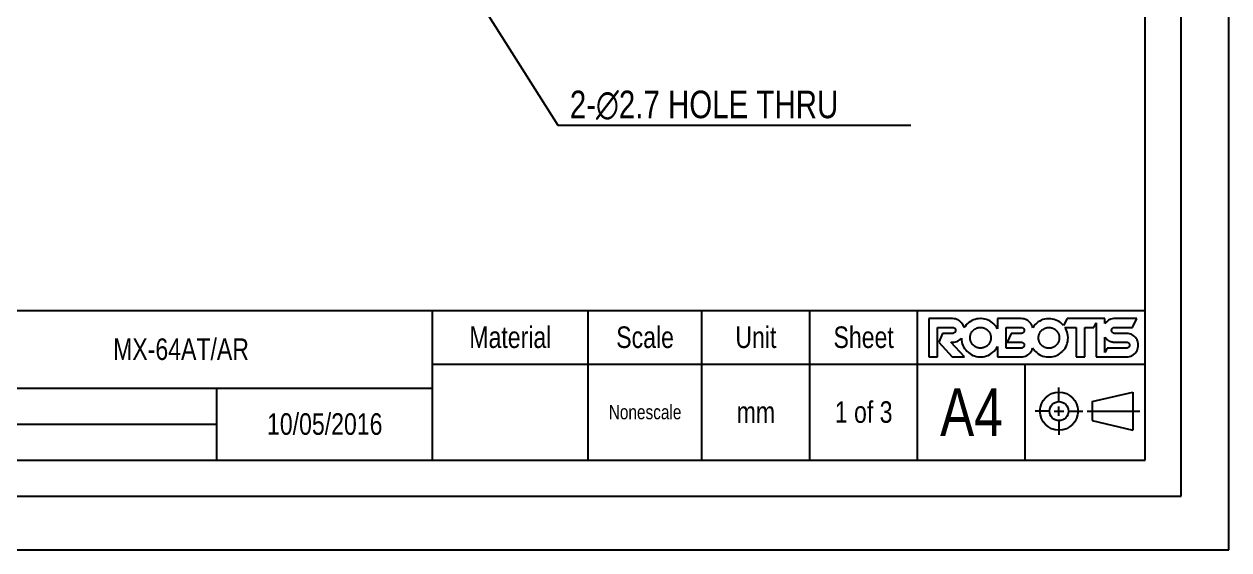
# Model space of a CAD drawing. Header units: millimetres. Extents: x 0 to 297, y 0 to 210.
# Drawn here: x 196.4 to 297, y 0 to 43.9 of the extents above; entities that cross this region are included whole.
import ezdxf

# ---------------------------------------------------------------- set-up
doc = ezdxf.new("R2010")
doc.units = ezdxf.units.MM
doc.header["$LTSCALE"] = 16.335
doc.layers.get('0').update_dxf_attribs({"linetype": 'CONTINUOUS'})
doc.styles.get("Standard").update_dxf_attribs({"font": 'txt', "width": 0.8})
doc.dimstyles.get("Standard").update_dxf_attribs({"dimtxt": 2.3, "dimasz": 2, "dimexe": 1, "dimexo": 0.5, "dimtad": 1, "dimdsep": 46, "dimtxsty": 'Standard', "dimblk": '_FILLED', "dimblk1": '_FILLED', "dimblk2": '_FILLED', "dimcen": 0.09, "dimadec": 0, "dimazin": 0, "dimtol": 1, "dimtp": 0.005, "dimtm": 0.005, "dimtfac": 1, "dimtofl": 0, "dimtmove": 0, "dimatfit": 3, "dimldrblk": '_FILLED', "dimfxl": 0, "dimtolj": 1, "dimarcsym": 0})

# ---------------------------------------------------------------- blocks, each defined once
blk = doc.blocks.new('*T14')
at = {"color": 0, "linetype": 'ByBlock', "lineweight": -2}
for p, q in [((0, 12.5), (101.5, 12.5)), ((0, 0), (0, 12.5)), ((42, 0), (42, 12.5)), ((55, 0), (55, 12.5)), ((64.5, 0), (64.5, 12.5)), ((73.5, 0), (73.5, 12.5)), ((82.5, 0), (82.5, 12.5)), ((101.5, 0), (101.5, 12.5)), ((42, 8), (101.5, 8)), ((91.5, 0), (91.5, 8)), ((0, 6), (42, 6)), ((24, 0), (24, 6)), ((0, 3), (24, 3)), ((0, 0), (101.5, 0))]:
    blk.add_line(p, q, dxfattribs=at)
at = {"color": 7, "linetype": 'Continuous', "char_height": 1.8, "attachment_point": 5}
for s, insert, width in [('Material', (48.5, 10.25), 12.88), ('Scale', (59.75, 10.25), 9.38), ('Unit', (69, 10.25), 8.88), ('Sheet', (78, 10.25), 8.88)]:
    blk.add_mtext(s, dxfattribs=dict(at, insert=insert, width=width))
at = {"color": 0, "linetype": 'Continuous', "insert": (21, 9.25), "char_height": 1.8, "width": 41.88, "attachment_point": 5, "line_spacing_factor": 0.9}
blk.add_mtext('MX-64AT/AR', dxfattribs=at)
at = {"color": 7, "linetype": 'Continuous', "attachment_point": 5, "line_spacing_factor": 0.9}
for s, insert, char_height, width in [('A4', (87, 4), 4, 8.88), ('Nonescale', (59.75, 4), 1.2, 9.38), ('mm', (69, 4), 1.8, 8.88), ('1 of 3', (78, 4), 1.8, 8.88), ('10/05/2016', (33, 3), 1.8, 17.88)]:
    blk.add_mtext(s, dxfattribs=dict(at, insert=insert, char_height=char_height, width=width))
blk = doc.blocks.new('_FILLED')
at = {"color": 0, "linetype": 'ByBlock'}
blk.add_solid([(0, 0), (-1, 0.125), (-1, -0.125)], dxfattribs=at)

msp = doc.modelspace()

# ---------------------------------------------------------------- linework, layer by layer
at = {"color": 7, "linetype": 'Continuous'}
for p, q in [((297, 0), (297, 210)), ((293, 4.5), (293, 203.5)), ((273.9297, 19.3148), (271.9452, 19.3148)), ((271.9452, 19.3148), (271.9452, 16.1212)), ((274.052, 19.3079), (273.9297, 19.3148)), ((274.1673, 19.2878), (274.052, 19.3079)), ((274.2764, 19.2545), (274.1673, 19.2878)), ((274.3801, 19.2081), (274.2764, 19.2545)), ((274.4786, 19.1485), (274.3801, 19.2081)), ((274.5725, 19.0748), (274.4786, 19.1485)), ((275.5359, 19.148), (275.4091, 19.075)), ((275.668, 19.2076), (275.5359, 19.148)), ((275.8056, 19.2541), (275.668, 19.2076)), ((275.949, 19.2875), (275.8056, 19.2541)), ((276.0992, 19.3079), (275.949, 19.2875)), ((276.2568, 19.3148), (276.0992, 19.3079)), ((276.3145, 19.3139), (276.2568, 19.3148)), ((276.4694, 19.3021), (276.3145, 19.3139)), ((276.6171, 19.277), (276.4694, 19.3021)), ((276.7583, 19.2388), (276.6171, 19.277)), ((276.8939, 19.1876), (276.7583, 19.2388)), ((277.0241, 19.1232), (276.8939, 19.1876)), ((277.1492, 19.0454), (277.0241, 19.1232)), ((279.6588, 19.3148), (277.6743, 19.3148)), ((277.6743, 19.3148), (277.6743, 18.4624)), ((279.7812, 19.3079), (279.6588, 19.3148)), ((279.8964, 19.2878), (279.7812, 19.3079)), ((280.0056, 19.2546), (279.8964, 19.2878)), ((280.0581, 19.233), (280.0056, 19.2546)), ((280.1093, 19.2082), (280.0581, 19.233)), ((280.2077, 19.1485), (280.1093, 19.2082)), ((280.3016, 19.0749), (280.2077, 19.1485)), ((281.3345, 19.1781), (281.2043, 19.1137)), ((281.4701, 19.2293), (281.3345, 19.1781)), ((281.6114, 19.2675), (281.4701, 19.2293)), ((281.7591, 19.2926), (281.6114, 19.2675)), ((281.9139, 19.3043), (281.7591, 19.2926)), ((281.9717, 19.3053), (281.9139, 19.3043)), ((282.1293, 19.2984), (281.9717, 19.3053)), ((282.2795, 19.278), (282.1293, 19.2984)), ((282.4229, 19.2446), (282.2795, 19.278)), ((282.5605, 19.1981), (282.4229, 19.2446)), ((282.6926, 19.1384), (282.5605, 19.1981)), ((282.8194, 19.0655), (282.6926, 19.1384)), ((283.494, 19.3164), (283.2004, 18.729)), ((285.9209, 19.3164), (283.494, 19.3164)), ((286.6505, 19.3171), (285.9209, 19.3171)), ((285.9209, 19.3171), (285.9209, 19.3164)), ((286.6505, 18.9008), (286.6505, 19.3171)), ((286.9452, 19.177), (286.8495, 19.1097)), ((287.0459, 19.2308), (286.9452, 19.177)), ((287.0983, 19.2527), (287.0459, 19.2308)), ((287.152, 19.2714), (287.0983, 19.2527)), ((287.2637, 19.2988), (287.152, 19.2714)), ((287.3821, 19.3132), (287.2637, 19.2988)), ((287.4517, 19.3154), (287.3821, 19.3132)), ((289.3225, 19.3154), (287.4517, 19.3154)), ((288.9574, 18.5854), (289.3225, 19.3154)), ((272.6746, 18.5852), (273.9301, 18.5852)), ((272.6746, 16.1212), (272.6746, 18.5852)), ((273.9301, 18.5852), (273.9511, 18.5844)), ((273.9511, 18.5844), (274.0091, 18.5734)), ((274.0091, 18.5734), (274.0359, 18.563)), ((274.0359, 18.563), (274.0613, 18.5493)), ((274.0614, 18.1174), (274.036, 18.1037)), ((274.0613, 18.5493), (274.108, 18.512)), ((274.108, 18.1547), (274.0614, 18.1174)), ((274.108, 18.512), (274.1453, 18.4651)), ((274.1453, 18.2016), (274.108, 18.1547)), ((274.1453, 18.4651), (274.159, 18.4396)), ((274.159, 18.2271), (274.1453, 18.2016)), ((274.159, 18.4396), (274.1695, 18.4126)), ((274.1695, 18.254), (274.159, 18.2271)), ((274.1695, 18.4126), (274.1805, 18.3544)), ((274.1805, 18.3122), (274.1695, 18.254)), ((274.1805, 18.3544), (274.1812, 18.3333)), ((274.1812, 18.3333), (274.1805, 18.3122)), ((274.6232, 19.0271), (274.5725, 19.0748)), ((274.6871, 18.9575), (274.6232, 19.0271)), ((274.7574, 18.8628), (274.6871, 18.9575)), ((274.8141, 18.7631), (274.7574, 18.8628)), ((274.8577, 18.6579), (274.8141, 18.7631)), ((274.8883, 18.5469), (274.8577, 18.6579)), ((274.9732, 18.6704), (274.8883, 18.5469)), ((275.072, 18.7888), (274.9732, 18.6704)), ((275.1277, 18.847), (275.072, 18.7888)), ((275.1691, 18.8872), (275.1277, 18.847)), ((275.287, 18.9884), (275.1691, 18.8872)), ((275.4091, 19.075), (275.287, 18.9884)), ((275.4749, 18.0989), (275.4934, 18.1341)), ((275.4934, 18.1341), (275.5138, 18.1686)), ((275.5138, 18.1686), (275.536, 18.2024)), ((275.536, 18.2024), (275.5602, 18.2356)), ((275.5602, 18.2356), (275.5865, 18.2683)), ((275.5865, 18.2683), (275.6147, 18.3003)), ((275.6147, 18.3003), (275.6452, 18.3319)), ((275.6452, 18.3319), (275.6607, 18.3469)), ((275.6607, 18.3469), (275.693, 18.3763)), ((275.693, 18.3763), (275.7258, 18.4036)), ((275.7258, 18.4036), (275.7592, 18.4287)), ((275.7592, 18.4287), (275.7931, 18.4519)), ((275.7931, 18.4519), (275.8276, 18.4732)), ((275.8276, 18.4732), (275.8628, 18.4925)), ((275.8628, 18.4925), (275.8986, 18.51)), ((275.8986, 18.51), (275.9351, 18.5256)), ((275.9351, 18.5256), (275.9723, 18.5395)), ((275.9723, 18.5395), (276.0103, 18.5515)), ((276.0103, 18.5515), (276.0491, 18.5617)), ((276.0491, 18.5617), (276.0887, 18.5701)), ((276.0887, 18.5701), (276.1292, 18.5766)), ((276.1292, 18.5766), (276.1707, 18.5814)), ((276.1707, 18.5814), (276.2132, 18.5842)), ((276.2132, 18.5842), (276.2568, 18.5852)), ((276.2568, 18.5852), (276.2816, 18.5849)), ((276.2816, 18.5849), (276.3251, 18.5829)), ((276.3251, 18.5829), (276.3674, 18.579)), ((276.3674, 18.579), (276.4087, 18.5732)), ((276.4087, 18.5732), (276.4489, 18.5656)), ((276.4489, 18.5656), (276.4882, 18.5563)), ((276.4882, 18.5563), (276.5267, 18.5451)), ((276.5267, 18.5451), (276.5643, 18.5322)), ((276.5643, 18.5322), (276.6011, 18.5175)), ((276.6011, 18.5175), (276.6372, 18.5009)), ((276.6372, 18.5009), (276.6725, 18.4825)), ((276.6725, 18.4825), (276.7071, 18.4623)), ((276.7071, 18.4623), (276.7411, 18.4402)), ((276.7411, 18.4402), (276.7744, 18.4162)), ((276.7744, 18.4162), (276.8071, 18.3901)), ((276.8071, 18.3901), (276.8392, 18.3621)), ((276.8392, 18.3621), (276.8708, 18.3319)), ((276.8708, 18.3319), (276.901, 18.3003)), ((276.901, 18.3003), (276.929, 18.2681)), ((276.929, 18.2681), (276.9551, 18.2354)), ((276.9551, 18.2354), (276.9791, 18.2021)), ((276.9791, 18.2021), (277.0012, 18.1682)), ((277.0012, 18.1682), (277.0214, 18.1335)), ((277.0214, 18.1335), (277.0398, 18.0982)), ((277.2697, 18.9536), (277.1492, 19.0454)), ((277.386, 18.847), (277.2697, 18.9536)), ((277.4053, 18.8274), (277.386, 18.847)), ((277.5091, 18.7106), (277.4053, 18.8274)), ((277.5985, 18.5891), (277.5091, 18.7106)), ((277.6743, 18.4624), (277.5985, 18.5891)), ((278.4038, 18.5852), (279.6592, 18.5852)), ((278.4038, 16.8507), (278.4038, 18.5852)), ((279.6592, 18.5852), (279.6647, 18.5851)), ((279.6647, 18.5851), (279.6872, 18.5838)), ((279.6872, 18.5838), (279.7087, 18.5808)), ((279.7087, 18.5808), (279.7293, 18.5761)), ((279.7293, 18.5761), (279.749, 18.5697)), ((279.749, 18.5697), (279.7586, 18.5659)), ((279.7586, 18.5659), (279.768, 18.5617)), ((279.768, 18.5617), (279.7863, 18.5519)), ((279.7862, 18.1147), (279.768, 18.105)), ((279.8038, 18.1262), (279.7862, 18.1147)), ((279.7863, 18.5519), (279.8038, 18.5404)), ((279.8038, 18.5404), (279.8208, 18.5272)), ((279.8208, 18.1395), (279.8038, 18.1262)), ((279.8208, 18.5272), (279.8372, 18.512)), ((279.8372, 18.1547), (279.8208, 18.1395)), ((279.8372, 18.512), (279.8524, 18.4955)), ((279.8524, 18.1712), (279.8372, 18.1547)), ((279.8524, 18.4955), (279.8656, 18.4784)), ((279.8656, 18.1883), (279.8524, 18.1712)), ((279.8656, 18.4784), (279.8771, 18.4607)), ((279.8771, 18.206), (279.8656, 18.1883)), ((279.8771, 18.4607), (279.8868, 18.4423)), ((279.8868, 18.2244), (279.8771, 18.206)), ((279.8868, 18.4423), (279.891, 18.4329)), ((279.8911, 18.2338), (279.8868, 18.2244)), ((279.891, 18.4329), (279.8948, 18.4232)), ((279.8949, 18.2435), (279.8911, 18.2338)), ((279.8948, 18.4232), (279.9012, 18.4033)), ((279.9012, 18.2633), (279.8949, 18.2435)), ((279.9012, 18.4033), (279.9059, 18.3826)), ((279.9059, 18.284), (279.9012, 18.2633)), ((279.9059, 18.3826), (279.9089, 18.361)), ((279.9089, 18.3056), (279.9059, 18.284)), ((279.9089, 18.361), (279.9102, 18.3384)), ((279.9102, 18.3282), (279.9089, 18.3056)), ((279.9102, 18.3384), (279.9103, 18.3333)), ((279.9103, 18.3333), (279.9102, 18.3282)), ((280.3523, 19.0273), (280.3016, 19.0749)), ((280.4096, 18.9653), (280.3523, 19.0273)), ((280.4811, 18.871), (280.4096, 18.9653)), ((280.5389, 18.7716), (280.4811, 18.871)), ((280.5836, 18.6668), (280.5389, 18.7716)), ((280.6152, 18.5563), (280.5836, 18.6668)), ((280.7029, 18.68), (280.6152, 18.5563)), ((280.8041, 18.7979), (280.7029, 18.68)), ((280.8425, 18.8375), (280.8041, 18.7979)), ((280.9587, 18.9441), (280.8425, 18.8375)), ((281.0792, 19.0359), (280.9587, 18.9441)), ((281.2043, 19.1137), (281.0792, 19.0359)), ((281.1898, 18.0894), (281.2083, 18.1246)), ((281.2083, 18.1246), (281.2286, 18.1591)), ((281.2286, 18.1591), (281.2509, 18.193)), ((281.2509, 18.193), (281.2751, 18.2262)), ((281.2751, 18.2262), (281.3013, 18.2589)), ((281.3013, 18.2589), (281.3295, 18.2909)), ((281.3295, 18.2909), (281.3599, 18.3224)), ((281.3599, 18.3224), (281.3754, 18.3375)), ((281.3754, 18.3375), (281.4077, 18.3668)), ((281.4077, 18.3668), (281.4405, 18.3941)), ((281.4405, 18.3941), (281.4739, 18.4192)), ((281.4739, 18.4192), (281.5078, 18.4424)), ((281.5078, 18.4424), (281.5424, 18.4637)), ((281.5424, 18.4637), (281.5775, 18.483)), ((281.5775, 18.483), (281.6133, 18.5005)), ((281.6133, 18.5005), (281.6499, 18.5161)), ((281.6499, 18.5161), (281.6871, 18.53)), ((281.6871, 18.53), (281.7251, 18.542)), ((281.7251, 18.542), (281.7639, 18.5522)), ((281.7639, 18.5522), (281.8036, 18.5606)), ((281.8036, 18.5606), (281.8441, 18.5671)), ((281.8441, 18.5671), (281.8856, 18.5719)), ((281.8856, 18.5719), (281.9281, 18.5747)), ((281.9281, 18.5747), (281.9717, 18.5757)), ((281.9717, 18.5757), (281.9964, 18.5754)), ((281.9964, 18.5754), (282.0399, 18.5734)), ((282.0399, 18.5734), (282.0822, 18.5695)), ((282.0822, 18.5695), (282.1235, 18.5637)), ((282.1235, 18.5637), (282.1637, 18.5562)), ((282.1637, 18.5562), (282.2031, 18.5468)), ((282.2031, 18.5468), (282.2415, 18.5357)), ((282.2415, 18.5357), (282.2791, 18.5227)), ((282.2791, 18.5227), (282.316, 18.508)), ((282.316, 18.508), (282.352, 18.4914)), ((282.352, 18.4914), (282.3873, 18.4731)), ((282.3873, 18.4731), (282.422, 18.4529)), ((282.422, 18.4529), (282.4559, 18.4308)), ((282.4559, 18.4308), (282.4892, 18.4067)), ((282.4892, 18.4067), (282.522, 18.3807)), ((282.522, 18.3807), (282.5541, 18.3526)), ((282.5541, 18.3526), (282.5857, 18.3224)), ((282.5857, 18.3224), (282.6159, 18.2908)), ((282.6159, 18.2908), (282.6439, 18.2586)), ((282.6439, 18.2586), (282.67, 18.2259)), ((282.67, 18.2259), (282.694, 18.1925)), ((282.694, 18.1925), (282.7161, 18.1585)), ((282.7161, 18.1585), (282.7364, 18.1239)), ((282.7364, 18.1239), (282.7547, 18.0885)), ((282.9415, 18.9788), (282.8194, 19.0655)), ((283.0594, 18.8777), (282.9415, 18.9788)), ((283.1008, 18.8375), (283.0594, 18.8777)), ((283.2004, 18.729), (283.1008, 18.8375)), ((283.3084, 18.587), (284.2501, 18.587)), ((283.3846, 18.4612), (283.3084, 18.587)), ((283.4476, 18.3304), (283.3846, 18.4612)), ((283.4973, 18.1942), (283.4476, 18.3304)), ((283.534, 18.0522), (283.4973, 18.1942)), ((284.2501, 18.587), (284.2501, 16.123)), ((284.9808, 18.587), (285.7321, 18.587)), ((284.9808, 16.123), (284.9808, 18.587)), ((285.7321, 18.587), (285.9209, 18.965)), ((285.9209, 18.965), (285.9209, 16.1236)), ((286.6833, 18.9439), (286.6505, 18.9008)), ((286.7581, 19.028), (286.6833, 18.9439)), ((286.8495, 19.1097), (286.7581, 19.028)), ((287.2006, 18.3346), (287.2013, 18.3551)), ((287.2013, 18.3137), (287.2006, 18.3346)), ((287.2013, 18.3551), (287.2123, 18.4132)), ((287.2123, 18.2556), (287.2013, 18.3137)), ((287.2123, 18.4132), (287.2227, 18.4402)), ((287.2227, 18.2287), (287.2123, 18.2556)), ((287.2227, 18.4402), (287.2363, 18.4657)), ((287.2364, 18.2032), (287.2227, 18.2287)), ((287.2363, 18.4657), (287.2736, 18.5125)), ((287.2736, 18.1566), (287.2364, 18.2032)), ((287.2736, 18.5125), (287.3203, 18.5497)), ((287.3203, 18.1193), (287.2736, 18.1566)), ((287.3203, 18.5497), (287.3458, 18.5633)), ((287.3457, 18.1057), (287.3203, 18.1193)), ((287.3458, 18.5633), (287.3727, 18.5737)), ((287.3727, 18.5737), (287.431, 18.5847)), ((287.431, 18.5847), (287.4517, 18.5854)), ((287.4517, 18.5854), (288.9574, 18.5854)), ((273.0858, 18.0814), (272.7664, 17.353)), ((272.7664, 17.353), (273.8978, 16.1212)), ((273.9301, 18.0814), (273.0858, 18.0814)), ((273.7665, 17.353), (273.9307, 17.352)), ((274.9109, 16.1212), (273.7665, 17.353)), ((273.9513, 18.0822), (273.9301, 18.0814)), ((273.9307, 17.352), (274.0529, 17.3588)), ((274.0092, 18.0932), (273.9513, 18.0822)), ((274.036, 18.1037), (274.0092, 18.0932)), ((274.0529, 17.3588), (274.168, 17.379)), ((274.168, 17.379), (274.277, 17.4122)), ((274.277, 17.4122), (274.3295, 17.4338)), ((274.3295, 17.4338), (274.3806, 17.4586)), ((274.3806, 17.4586), (274.479, 17.5183)), ((274.479, 17.5183), (274.5728, 17.592)), ((274.5728, 17.592), (274.6234, 17.6396)), ((274.6234, 17.6396), (274.6608, 17.6807)), ((274.6608, 17.6807), (274.6614, 17.6607)), ((274.6614, 17.6607), (274.6732, 17.5055)), ((274.6732, 17.5055), (274.6982, 17.3576)), ((274.6982, 17.3576), (274.7364, 17.2162)), ((274.7364, 17.2162), (274.7875, 17.0806)), ((275.3895, 17.7179), (275.3899, 17.7452)), ((275.3899, 17.6905), (275.3895, 17.7179)), ((275.3899, 17.7452), (275.392, 17.7884)), ((275.392, 17.6474), (275.3899, 17.6905)), ((275.392, 17.7884), (275.396, 17.8304)), ((275.3961, 17.6053), (275.392, 17.6474)), ((275.396, 17.8304), (275.4019, 17.8715)), ((275.4019, 17.5643), (275.3961, 17.6053)), ((275.4019, 17.8715), (275.4096, 17.9115)), ((275.4096, 17.5242), (275.4019, 17.5643)), ((275.4096, 17.9115), (275.419, 17.9506)), ((275.4191, 17.4851), (275.4096, 17.5242)), ((275.419, 17.9506), (275.4303, 17.9889)), ((275.4303, 17.4468), (275.4191, 17.4851)), ((275.4303, 17.9889), (275.4434, 18.0263)), ((275.4434, 17.4094), (275.4303, 17.4468)), ((275.4434, 18.0263), (275.4506, 18.0447)), ((275.4506, 17.391), (275.4434, 17.4094)), ((275.4506, 18.0447), (275.4582, 18.063)), ((275.4583, 17.3728), (275.4506, 17.391)), ((275.4582, 18.063), (275.4749, 18.0989)), ((275.4749, 17.3369), (275.4583, 17.3728)), ((275.4934, 17.3017), (275.4749, 17.3369)), ((275.5138, 17.2672), (275.4934, 17.3017)), ((275.5361, 17.2334), (275.5138, 17.2672)), ((275.5603, 17.2002), (275.5361, 17.2334)), ((275.5865, 17.1676), (275.5603, 17.2002)), ((275.6148, 17.1356), (275.5865, 17.1676)), ((275.6452, 17.1041), (275.6148, 17.1356)), ((275.6607, 17.089), (275.6452, 17.1041)), ((276.8708, 17.1041), (276.8392, 17.0739)), ((276.9009, 17.1356), (276.8708, 17.1041)), ((276.929, 17.1677), (276.9009, 17.1356)), ((276.955, 17.2004), (276.929, 17.1677)), ((276.9791, 17.2337), (276.955, 17.2004)), ((277.0012, 17.2676), (276.9791, 17.2337)), ((277.0214, 17.3022), (277.0012, 17.2676)), ((277.0397, 17.3375), (277.0214, 17.3022)), ((277.0563, 17.3736), (277.0397, 17.3375)), ((277.0398, 18.0982), (277.0563, 18.0622)), ((277.0563, 18.0622), (277.0711, 18.0254)), ((277.071, 17.4104), (277.0563, 17.3736)), ((277.084, 17.448), (277.071, 17.4104)), ((277.0711, 18.0254), (277.084, 17.9877)), ((277.084, 17.9877), (277.0951, 17.9493)), ((277.0951, 17.4864), (277.084, 17.448)), ((277.0951, 17.9493), (277.1045, 17.91)), ((277.1045, 17.5257), (277.0951, 17.4864)), ((277.1045, 17.91), (277.1121, 17.8697)), ((277.112, 17.566), (277.1045, 17.5257)), ((277.1178, 17.6073), (277.112, 17.566)), ((277.1121, 17.8697), (277.1178, 17.8284)), ((277.1178, 17.8284), (277.1217, 17.7861)), ((277.1217, 17.6496), (277.1178, 17.6073)), ((277.1217, 17.7861), (277.1237, 17.7427)), ((277.1237, 17.6931), (277.1217, 17.6496)), ((277.1237, 17.7427), (277.124, 17.7179)), ((277.124, 17.7179), (277.1237, 17.6931)), ((278.815, 18.0814), (278.4955, 17.352)), ((278.4955, 17.352), (279.6592, 17.352)), ((279.6592, 18.0814), (278.815, 18.0814)), ((279.6647, 18.0815), (279.6592, 18.0814)), ((279.6592, 17.352), (279.6642, 17.352)), ((279.6642, 17.352), (279.6868, 17.3507)), ((279.6872, 18.0828), (279.6647, 18.0815)), ((279.6868, 17.3507), (279.7084, 17.3477)), ((279.7087, 18.0858), (279.6872, 18.0828)), ((279.7084, 17.3477), (279.729, 17.343)), ((279.7292, 18.0905), (279.7087, 18.0858)), ((279.729, 17.343), (279.7488, 17.3367)), ((279.749, 18.0969), (279.7292, 18.0905)), ((279.7488, 17.3367), (279.7584, 17.3329)), ((279.7586, 18.1007), (279.749, 18.0969)), ((279.7584, 17.3329), (279.7678, 17.3287)), ((279.768, 18.105), (279.7586, 18.1007)), ((279.7678, 17.3287), (279.7861, 17.3189)), ((279.7861, 17.3189), (279.8038, 17.3075)), ((279.8038, 17.3075), (279.8208, 17.2943)), ((279.8208, 17.2943), (279.8372, 17.2791)), ((279.8372, 17.2791), (279.8524, 17.2627)), ((279.8524, 17.2627), (279.8656, 17.2457)), ((279.8656, 17.2457), (279.8771, 17.2281)), ((279.8771, 17.2281), (279.8868, 17.2098)), ((279.8868, 17.2098), (279.891, 17.2004)), ((279.891, 17.2004), (279.8949, 17.1908)), ((279.8949, 17.1908), (279.9012, 17.171)), ((279.9012, 17.171), (279.9059, 17.1504)), ((279.9059, 17.1504), (279.9089, 17.1289)), ((279.9089, 17.1289), (279.9102, 17.1064)), ((279.9102, 17.1064), (279.9103, 17.1013)), ((281.1044, 17.7085), (281.1048, 17.7356)), ((281.1048, 17.6811), (281.1044, 17.7085)), ((281.1048, 17.7356), (281.1069, 17.7788)), ((281.1069, 17.6379), (281.1048, 17.6811)), ((281.1069, 17.7788), (281.1109, 17.8209)), ((281.111, 17.5958), (281.1069, 17.6379)), ((281.1109, 17.8209), (281.1168, 17.8619)), ((281.1168, 17.5547), (281.111, 17.5958)), ((281.1168, 17.8619), (281.1244, 17.902)), ((281.1245, 17.5147), (281.1168, 17.5547)), ((281.1244, 17.902), (281.1339, 17.9411)), ((281.134, 17.4755), (281.1245, 17.5147)), ((281.1339, 17.9411), (281.1452, 17.9794)), ((281.1452, 17.4373), (281.134, 17.4755)), ((281.1452, 17.9794), (281.1582, 18.0168)), ((281.1583, 17.3998), (281.1452, 17.4373)), ((281.1582, 18.0168), (281.1731, 18.0535)), ((281.1732, 17.3632), (281.1583, 17.3998)), ((281.1731, 18.0535), (281.1898, 18.0894)), ((281.1898, 17.3273), (281.1732, 17.3632)), ((281.2083, 17.2921), (281.1898, 17.3273)), ((281.2287, 17.2576), (281.2083, 17.2921)), ((281.2509, 17.2238), (281.2287, 17.2576)), ((281.2751, 17.1906), (281.2509, 17.2238)), ((281.3013, 17.1581), (281.2751, 17.1906)), ((281.3296, 17.126), (281.3013, 17.1581)), ((281.3599, 17.0946), (281.3296, 17.126)), ((282.6158, 17.1261), (282.5857, 17.0946)), ((282.6439, 17.1583), (282.6158, 17.1261)), ((282.6699, 17.191), (282.6439, 17.1583)), ((282.694, 17.2243), (282.6699, 17.191)), ((282.7161, 17.2583), (282.694, 17.2243)), ((282.7363, 17.2929), (282.7161, 17.2583)), ((282.7547, 17.3282), (282.7363, 17.2929)), ((282.7547, 18.0885), (282.7713, 18.0524)), ((282.7712, 17.3643), (282.7547, 17.3282)), ((282.7859, 17.4011), (282.7712, 17.3643)), ((282.7713, 18.0524), (282.786, 18.0156)), ((282.7989, 17.4387), (282.7859, 17.4011)), ((282.786, 18.0156), (282.799, 17.9779)), ((282.81, 17.4772), (282.7989, 17.4387)), ((282.799, 17.9779), (282.8101, 17.9395)), ((282.8194, 17.5165), (282.81, 17.4772)), ((282.8101, 17.9395), (282.8194, 17.9001)), ((282.8194, 17.9001), (282.827, 17.8598)), ((282.827, 17.5568), (282.8194, 17.5165)), ((282.827, 17.8598), (282.8327, 17.8186)), ((282.8327, 17.5981), (282.827, 17.5568)), ((282.8327, 17.8186), (282.8366, 17.7763)), ((282.8366, 17.6404), (282.8327, 17.5981)), ((282.8366, 17.7763), (282.8386, 17.7329)), ((282.8386, 17.6838), (282.8366, 17.6404)), ((282.8386, 17.7329), (282.8389, 17.7085)), ((282.8389, 17.7085), (282.8386, 17.6838)), ((283.4015, 16.9874), (283.4611, 17.1196)), ((283.4611, 17.1196), (283.5076, 17.2571)), ((283.5076, 17.2571), (283.5411, 17.4006)), ((283.5576, 17.9038), (283.534, 18.0522)), ((283.5411, 17.4006), (283.5614, 17.5508)), ((283.5679, 17.7481), (283.5576, 17.9038)), ((283.5614, 17.5508), (283.5683, 17.7085)), ((283.5683, 17.7085), (283.5679, 17.7481)), ((286.6505, 17.7682), (286.6727, 17.7386)), ((286.6505, 16.4825), (286.6505, 17.7682)), ((286.6727, 17.7386), (286.7009, 17.7035)), ((286.7009, 17.7035), (286.7293, 17.6711)), ((286.7293, 17.6711), (286.7581, 17.641)), ((286.7581, 17.641), (286.7917, 17.6088)), ((286.7917, 17.6088), (286.8258, 17.5787)), ((286.8258, 17.5787), (286.8605, 17.5507)), ((286.8605, 17.5507), (286.8958, 17.5246)), ((286.8958, 17.5246), (286.9316, 17.5005)), ((286.9316, 17.5005), (286.9681, 17.4783)), ((286.9681, 17.4783), (287.0053, 17.458)), ((287.0053, 17.458), (287.0431, 17.4395)), ((287.0431, 17.4395), (287.0817, 17.4228)), ((287.0817, 17.4228), (287.1211, 17.408)), ((287.1211, 17.408), (287.1612, 17.3949)), ((287.1612, 17.3949), (287.2021, 17.3836)), ((287.2021, 17.3836), (287.2439, 17.3741)), ((287.2439, 17.3741), (287.2866, 17.3663)), ((287.2866, 17.3663), (287.3303, 17.3604)), ((287.3303, 17.3604), (287.375, 17.3563)), ((287.3726, 18.0953), (287.3457, 18.1057)), ((287.4308, 18.0843), (287.3726, 18.0953)), ((287.375, 17.3563), (287.4208, 17.3541)), ((287.4208, 17.3541), (287.4517, 17.3537)), ((287.4517, 18.0835), (287.4308, 18.0843)), ((288.4554, 18.0835), (287.4517, 18.0835)), ((287.4517, 17.3537), (288.4554, 17.3537)), ((288.5777, 18.0767), (288.4554, 18.0835)), ((288.4554, 17.3537), (288.4775, 17.3529)), ((288.4775, 17.3529), (288.4999, 17.3502)), ((288.4999, 17.3502), (288.5213, 17.3457)), ((288.5213, 17.3457), (288.5418, 17.3394)), ((288.5418, 17.3394), (288.5615, 17.3314)), ((288.5615, 17.3314), (288.5804, 17.3215)), ((288.693, 18.0565), (288.5777, 18.0767)), ((288.5804, 17.3215), (288.5987, 17.3099)), ((288.5987, 17.3099), (288.6162, 17.2963)), ((288.6162, 17.2963), (288.6332, 17.2807)), ((288.6332, 17.2807), (288.6488, 17.2638)), ((288.6488, 17.2638), (288.6623, 17.2462)), ((288.6623, 17.2462), (288.6739, 17.228)), ((288.6739, 17.228), (288.6837, 17.2091)), ((288.6837, 17.2091), (288.6917, 17.1894)), ((288.6917, 17.1894), (288.698, 17.1689)), ((288.8022, 18.0233), (288.693, 18.0565)), ((288.698, 17.1689), (288.7025, 17.1475)), ((288.7025, 17.1475), (288.7051, 17.125)), ((288.7051, 17.125), (288.706, 17.1027)), ((288.8547, 18.0017), (288.8022, 18.0233)), ((288.906, 17.9769), (288.8547, 18.0017)), ((289.0045, 17.9172), (288.906, 17.9769)), ((289.0985, 17.8435), (289.0045, 17.9172)), ((289.1489, 17.7962), (289.0985, 17.8435)), ((289.196, 17.7459), (289.1489, 17.7962)), ((289.2697, 17.6519), (289.196, 17.7459)), ((289.3294, 17.5534), (289.2697, 17.6519)), ((289.3758, 17.4496), (289.3294, 17.5534)), ((289.4091, 17.3404), (289.3758, 17.4496)), ((289.4292, 17.2251), (289.4091, 17.3404)), ((289.4361, 17.1027), (289.4292, 17.2251)), ((271.9452, 16.1212), (272.6746, 16.1212)), ((273.8978, 16.1212), (274.9109, 16.1212)), ((274.7875, 17.0806), (274.8519, 16.9505)), ((274.8519, 16.9505), (274.9296, 16.8254)), ((274.9296, 16.8254), (275.0212, 16.705)), ((275.0212, 16.705), (275.1277, 16.5888)), ((275.1277, 16.5888), (275.244, 16.4822)), ((275.244, 16.4822), (275.3644, 16.3905)), ((275.3644, 16.3905), (275.4895, 16.3127)), ((275.4895, 16.3127), (275.6196, 16.2483)), ((275.6196, 16.2483), (275.7552, 16.1971)), ((275.693, 17.0596), (275.6607, 17.089)), ((275.7258, 17.0324), (275.693, 17.0596)), ((275.7592, 17.0072), (275.7258, 17.0324)), ((275.7552, 16.1971), (275.8965, 16.159)), ((275.7931, 16.984), (275.7592, 17.0072)), ((275.8277, 16.9627), (275.7931, 16.984)), ((275.8628, 16.9434), (275.8277, 16.9627)), ((275.8986, 16.9259), (275.8628, 16.9434)), ((275.8965, 16.159), (276.0442, 16.1339)), ((275.9351, 16.9102), (275.8986, 16.9259)), ((275.9724, 16.8964), (275.9351, 16.9102)), ((276.0104, 16.8844), (275.9724, 16.8964)), ((276.0491, 16.8742), (276.0104, 16.8844)), ((276.0442, 16.1339), (276.1991, 16.1221)), ((276.0888, 16.8658), (276.0491, 16.8742)), ((276.1293, 16.8592), (276.0888, 16.8658)), ((276.1708, 16.8545), (276.1293, 16.8592)), ((276.2133, 16.8517), (276.1708, 16.8545)), ((276.1991, 16.1221), (276.2568, 16.1212)), ((276.2568, 16.8507), (276.2133, 16.8517)), ((276.2816, 16.851), (276.2568, 16.8507)), ((276.2568, 16.1212), (276.3145, 16.1221)), ((276.3251, 16.853), (276.2816, 16.851)), ((276.3145, 16.1221), (276.4694, 16.1339)), ((276.3674, 16.8569), (276.3251, 16.853)), ((276.4086, 16.8627), (276.3674, 16.8569)), ((276.4489, 16.8702), (276.4086, 16.8627)), ((276.4882, 16.8796), (276.4489, 16.8702)), ((276.4694, 16.1339), (276.6171, 16.159)), ((276.5266, 16.8908), (276.4882, 16.8796)), ((276.5642, 16.9037), (276.5266, 16.8908)), ((276.6011, 16.9184), (276.5642, 16.9037)), ((276.6371, 16.935), (276.6011, 16.9184)), ((276.6171, 16.159), (276.7584, 16.1971)), ((276.6725, 16.9534), (276.6371, 16.935)), ((276.7071, 16.9736), (276.6725, 16.9534)), ((276.741, 16.9957), (276.7071, 16.9736)), ((276.7743, 17.0198), (276.741, 16.9957)), ((276.7584, 16.1971), (276.894, 16.2483)), ((276.8071, 17.0458), (276.7743, 17.0198)), ((276.8392, 17.0739), (276.8071, 17.0458)), ((276.894, 16.2483), (277.0242, 16.3127)), ((277.0242, 16.3127), (277.1492, 16.3905)), ((277.1492, 16.3905), (277.2697, 16.4822)), ((277.2697, 16.4822), (277.386, 16.5888)), ((277.386, 16.5888), (277.4052, 16.6083)), ((277.4052, 16.6083), (277.509, 16.7252)), ((277.509, 16.7252), (277.5985, 16.8469)), ((277.5985, 16.8469), (277.6743, 16.9736)), ((277.6743, 16.9736), (277.6743, 16.1212)), ((277.6743, 16.1212), (279.6588, 16.1212)), ((279.6592, 16.8507), (278.4038, 16.8507)), ((279.6588, 16.1212), (279.7812, 16.128)), ((279.6642, 16.8507), (279.6592, 16.8507)), ((279.6868, 16.852), (279.6642, 16.8507)), ((279.7084, 16.855), (279.6868, 16.852)), ((279.729, 16.8597), (279.7084, 16.855)), ((279.7488, 16.866), (279.729, 16.8597)), ((279.7584, 16.8698), (279.7488, 16.866)), ((279.7678, 16.874), (279.7584, 16.8698)), ((279.7861, 16.8838), (279.7678, 16.874)), ((279.7812, 16.128), (279.8965, 16.1482)), ((279.8038, 16.8952), (279.7861, 16.8838)), ((279.8208, 16.9084), (279.8038, 16.8952)), ((279.8372, 16.9236), (279.8208, 16.9084)), ((279.8524, 16.94), (279.8372, 16.9236)), ((279.8656, 16.957), (279.8524, 16.94)), ((279.8771, 16.9746), (279.8656, 16.957)), ((279.8868, 16.9929), (279.8771, 16.9746)), ((279.8911, 17.0023), (279.8868, 16.9929)), ((279.8949, 17.0119), (279.8911, 17.0023)), ((279.9012, 17.0317), (279.8949, 17.0119)), ((279.8965, 16.1482), (280.0057, 16.1814)), ((279.9059, 17.0523), (279.9012, 17.0317)), ((279.9089, 17.0738), (279.9059, 17.0523)), ((279.9102, 17.0963), (279.9089, 17.0738)), ((279.9103, 17.1013), (279.9102, 17.0963)), ((280.0057, 16.1814), (280.0582, 16.2029)), ((280.0582, 16.2029), (280.1094, 16.2278)), ((280.1094, 16.2278), (280.2078, 16.2874)), ((280.2078, 16.2874), (280.3017, 16.361)), ((280.3017, 16.361), (280.3523, 16.4085)), ((280.3523, 16.4085), (280.3997, 16.4591)), ((280.3997, 16.4591), (280.4729, 16.5528)), ((280.4729, 16.5528), (280.5323, 16.6516)), ((280.5323, 16.6516), (280.5786, 16.7558)), ((280.5786, 16.7558), (280.6119, 16.8659)), ((280.6119, 16.8659), (280.6537, 16.8033)), ((280.6537, 16.8033), (280.6989, 16.742)), ((280.6989, 16.742), (280.7996, 16.6237)), ((280.7996, 16.6237), (280.8425, 16.5793)), ((280.8425, 16.5793), (280.9587, 16.4728)), ((280.9587, 16.4728), (281.0792, 16.381)), ((281.0792, 16.381), (281.2042, 16.3033)), ((281.2042, 16.3033), (281.3344, 16.2389)), ((281.3344, 16.2389), (281.47, 16.1877)), ((281.3755, 17.0795), (281.3599, 17.0946)), ((281.4078, 17.0501), (281.3755, 17.0795)), ((281.4406, 17.0228), (281.4078, 17.0501)), ((281.474, 16.9977), (281.4406, 17.0228)), ((281.47, 16.1877), (281.6113, 16.1495)), ((281.5079, 16.9745), (281.474, 16.9977)), ((281.5425, 16.9532), (281.5079, 16.9745)), ((281.5776, 16.9339), (281.5425, 16.9532)), ((281.6134, 16.9164), (281.5776, 16.9339)), ((281.6113, 16.1495), (281.759, 16.1244)), ((281.6499, 16.9007), (281.6134, 16.9164)), ((281.6872, 16.8869), (281.6499, 16.9007)), ((281.7252, 16.8749), (281.6872, 16.8869)), ((281.764, 16.8647), (281.7252, 16.8749)), ((281.759, 16.1244), (281.9139, 16.1127)), ((281.8036, 16.8563), (281.764, 16.8647)), ((281.8441, 16.8497), (281.8036, 16.8563)), ((281.8856, 16.845), (281.8441, 16.8497)), ((281.9282, 16.8421), (281.8856, 16.845)), ((281.9139, 16.1127), (281.9717, 16.1118)), ((281.9717, 16.8412), (281.9282, 16.8421)), ((281.9965, 16.8415), (281.9717, 16.8412)), ((281.9717, 16.1118), (282.0294, 16.1127)), ((282.04, 16.8435), (281.9965, 16.8415)), ((282.0294, 16.1127), (282.1843, 16.1244)), ((282.0823, 16.8474), (282.04, 16.8435)), ((282.1235, 16.8532), (282.0823, 16.8474)), ((282.1638, 16.8607), (282.1235, 16.8532)), ((282.2031, 16.8701), (282.1638, 16.8607)), ((282.1843, 16.1244), (282.332, 16.1495)), ((282.2415, 16.8813), (282.2031, 16.8701)), ((282.2791, 16.8942), (282.2415, 16.8813)), ((282.316, 16.9089), (282.2791, 16.8942)), ((282.352, 16.9255), (282.316, 16.9089)), ((282.332, 16.1495), (282.4732, 16.1876)), ((282.3874, 16.9439), (282.352, 16.9255)), ((282.422, 16.9641), (282.3874, 16.9439)), ((282.4559, 16.9862), (282.422, 16.9641)), ((282.4892, 17.0103), (282.4559, 16.9862)), ((282.4732, 16.1876), (282.6088, 16.2389)), ((282.522, 17.0363), (282.4892, 17.0103)), ((282.5541, 17.0644), (282.522, 17.0363)), ((282.5857, 17.0946), (282.5541, 17.0644)), ((282.6088, 16.2389), (282.739, 16.3032)), ((282.739, 16.3032), (282.864, 16.381)), ((282.864, 16.381), (282.9845, 16.4727)), ((282.9845, 16.4727), (283.1008, 16.5793)), ((283.1008, 16.5793), (283.1407, 16.6206)), ((283.1407, 16.6206), (283.2419, 16.7384)), ((283.2419, 16.7384), (283.3286, 16.8606)), ((283.3286, 16.8606), (283.4015, 16.9874)), ((284.2501, 16.123), (284.9808, 16.123)), ((285.9209, 16.1236), (286.4718, 16.1236)), ((286.4718, 16.1236), (286.4714, 16.1226)), ((286.4714, 16.1226), (286.6668, 16.1226)), ((286.8341, 16.8517), (286.6505, 16.4825)), ((286.6668, 16.1226), (286.6703, 16.1223)), ((286.6703, 16.1223), (286.6674, 16.1219)), ((286.6674, 16.1219), (288.4554, 16.1219)), ((288.4554, 16.852), (286.8341, 16.852)), ((286.8341, 16.852), (286.8341, 16.8517)), ((288.4776, 16.8528), (288.4554, 16.852)), ((288.4554, 16.1219), (288.5777, 16.1287)), ((288.4999, 16.8555), (288.4776, 16.8528)), ((288.5213, 16.86), (288.4999, 16.8555)), ((288.5418, 16.8662), (288.5213, 16.86)), ((288.5615, 16.8743), (288.5418, 16.8662)), ((288.5805, 16.8841), (288.5615, 16.8743)), ((288.5777, 16.1287), (288.693, 16.1489)), ((288.5987, 16.8957), (288.5805, 16.8841)), ((288.6163, 16.9093), (288.5987, 16.8957)), ((288.6332, 16.9249), (288.6163, 16.9093)), ((288.6487, 16.9416), (288.6332, 16.9249)), ((288.6622, 16.9591), (288.6487, 16.9416)), ((288.6738, 16.9772), (288.6622, 16.9591)), ((288.6836, 16.9961), (288.6738, 16.9772)), ((288.6917, 17.0157), (288.6836, 16.9961)), ((288.6979, 17.0362), (288.6917, 17.0157)), ((288.693, 16.1489), (288.8021, 16.1821)), ((288.7024, 17.0577), (288.6979, 17.0362)), ((288.7051, 17.0801), (288.7024, 17.0577)), ((288.706, 17.1027), (288.7051, 17.0801)), ((288.8021, 16.1821), (288.8547, 16.2037)), ((288.8547, 16.2037), (288.9059, 16.2285)), ((288.9059, 16.2285), (289.0044, 16.2882)), ((289.0044, 16.2882), (289.0984, 16.3619)), ((289.0984, 16.3619), (289.1489, 16.4093)), ((289.1489, 16.4093), (289.196, 16.4595)), ((289.196, 16.4595), (289.2697, 16.5535)), ((289.2697, 16.5535), (289.3294, 16.6521)), ((289.3294, 16.6521), (289.3758, 16.7559)), ((289.3758, 16.7559), (289.4091, 16.8651)), ((289.4091, 16.8651), (289.4292, 16.9804)), ((289.4292, 16.9804), (289.4361, 17.1027)), ((282.8122, 12.3817), (282.8122, 13.5728)), ((285.5742, 12.3817), (288.9773, 13.1757)), ((288.9773, 13.1757), (288.9773, 9.9995)), ((285.5742, 12.3817), (285.5742, 10.7935)), ((282.0182, 11.5876), (280.8271, 11.5876)), ((282.4152, 11.5876), (283.2093, 11.5876)), ((282.8122, 11.1906), (282.8122, 11.9846)), ((283.6063, 11.5876), (284.7974, 11.5876)), ((285.165, 11.5876), (289.5648, 11.5876)), ((282.8122, 10.7935), (282.8122, 9.6025)), ((285.5742, 10.7935), (288.9773, 9.9995)), ((8, 4.5), (293, 4.5)), ((0, 0), (297, 0))]:
    msp.add_line(p, q, dxfattribs=at)
at = {"color": 1, "linetype": 'Continuous'}
for p, q in [((290, 7.5), (290, 200.5)), ((16, 7.5), (290, 7.5))]:
    msp.add_line(p, q, dxfattribs=at)
at = {"color": 7, "linetype": 'Continuous'}
for radius in [1.5881, 0.7941]:
    msp.add_circle((282.8122, 11.5876), radius, dxfattribs=at)

# ---------------------------------------------------------------- block references
msp.add_blockref('*T14', (188.5, 7.5))

# ---------------------------------------------------------------- texts
at = {"color": 2, "linetype": 'Continuous', "insert": (241.9656, 38.3546), "char_height": 2.3, "width": 30.666667, "attachment_point": 1, "line_spacing_factor": 0.9}
msp.add_mtext('2-\\Fgdt;{\\Fgdt;n}\\Ftxt;2.7 HOLE THRU', dxfattribs=at)

# ---------------------------------------------------------------- leaders
at = {"color": 2, "linetype": 'Continuous', "annotation_type": 0, "has_hookline": 1, "hookline_direction": 0, "text_width": 27.8629}
msp.add_leader([(233.7921, 46.8088), (240.9656, 35.4796), (241.9656, 35.4796)], dimstyle='Standard', override={"dimtad": 1}, dxfattribs=at)

doc.saveas('drawing.dxf')
